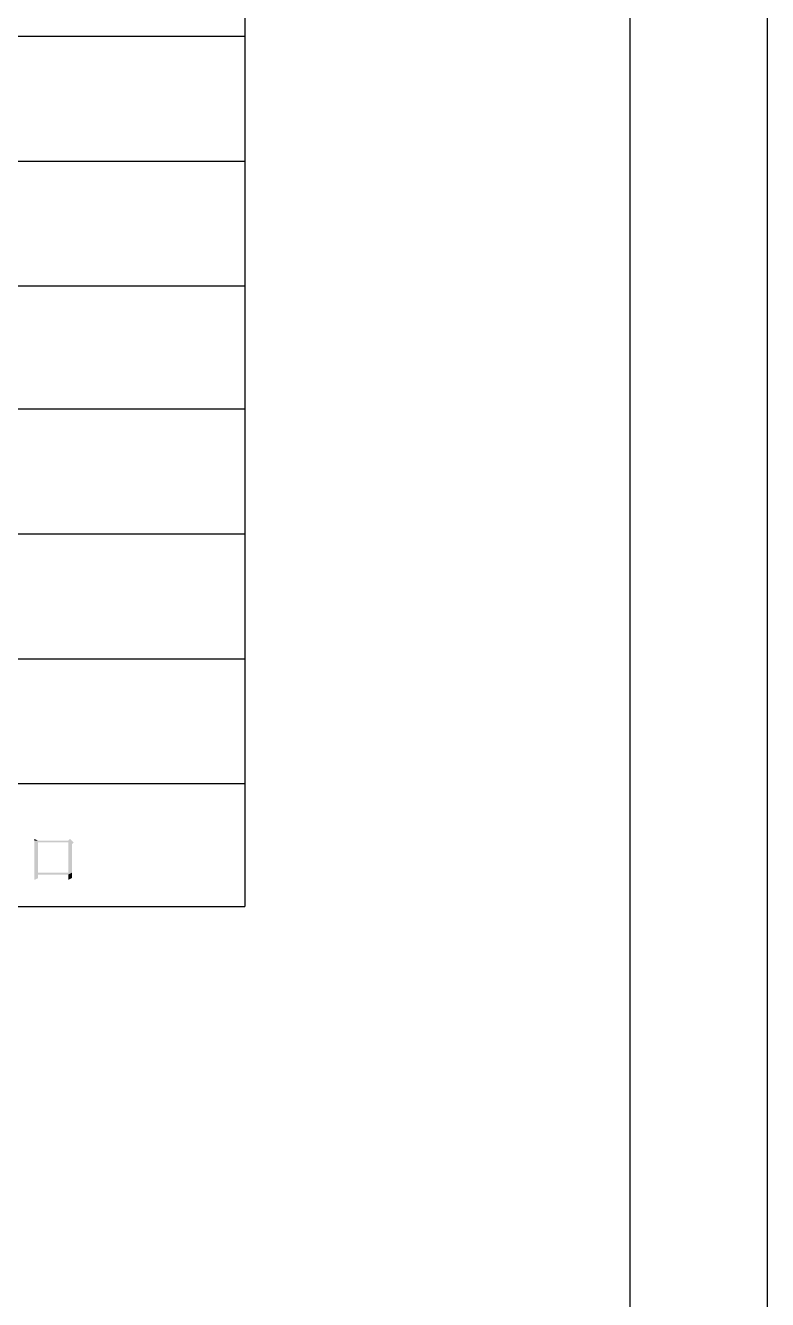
# Model space of a CAD drawing. Extents: x 51 to 246, y 3 to 417.
# Drawn here: x 228.26 to 245.87, y 240.99 to 271.23 of the extents above; entities that cross this region are included whole.
import ezdxf

# ---------------------------------------------------------------- set-up
doc = ezdxf.new("R2010")
doc.units = 0
doc.header["$MEASUREMENT"] = 0
doc.layers.add('_____1', color=160, linetype='Continuous')

msp = doc.modelspace()

# ---------------------------------------------------------------- hatches: boundary and pattern name
at = {"layer": '_____1'}
for points in [[(229.32, 251.925), (229.277, 251.883), (228.473, 251.883), (228.473, 251.841), (229.277, 251.841), (229.277, 251.121), (228.558, 251.121), (229.362, 251.121), (229.362, 251.798), (229.404, 251.841)], [(228.473, 251.925), (228.473, 251.883), (228.558, 251.883)], [(228.473, 251.841), (228.473, 250.952), (228.558, 250.994), (228.558, 251.079), (229.277, 251.079), (229.362, 251.121), (228.558, 251.121), (228.558, 251.841), (229.277, 251.841)], [(229.362, 251.121), (229.277, 251.079), (229.277, 250.952), (229.362, 250.994), (229.362, 251.079)]]:
    msp.add_hatch(color=7, dxfattribs=at).paths.add_polyline_path(points, is_closed=False)

# ---------------------------------------------------------------- linework, layer by layer
at = {"layer": '_____1', "color": 7}
for p, q in [((245.872, 3.259), (245.872, 417.025)), ((242.612, 6.519), (242.612, 413.766)), ((233.468, 308.059), (233.468, 250.317)), ((180.975, 270.975), (233.468, 270.975)), ((180.975, 268.012), (233.468, 268.012)), ((180.975, 265.049), (233.468, 265.049)), ((180.975, 262.128), (233.468, 262.128)), ((180.975, 259.164), (233.468, 259.164)), ((180.975, 256.201), (233.468, 256.201)), ((180.975, 253.238), (233.468, 253.238)), ((180.975, 250.317), (233.468, 250.317))]:
    msp.add_line(p, q, dxfattribs=at)

doc.saveas('drawing.dxf')
